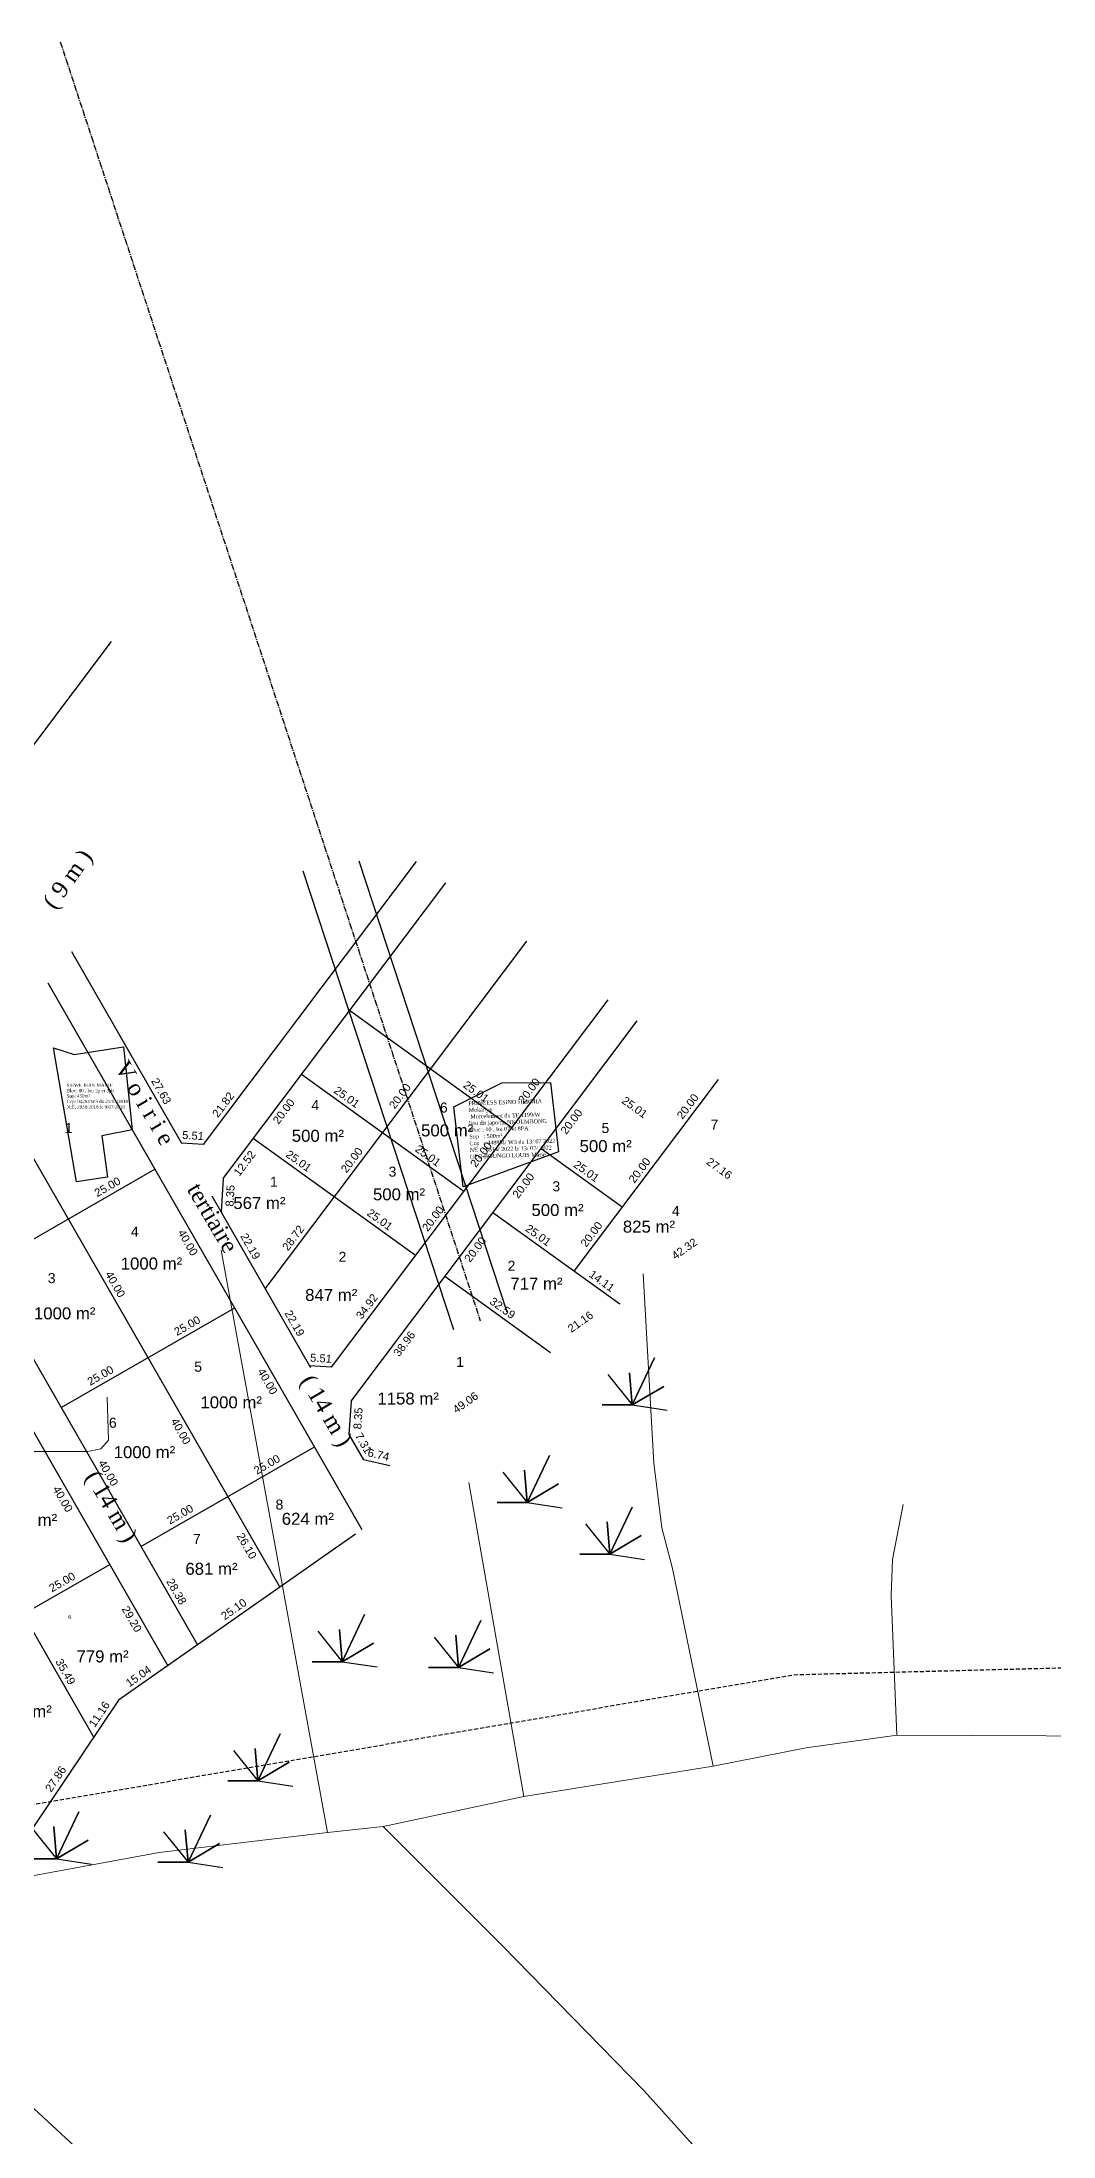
# Model space of a CAD drawing. Header units: millimetres. Extents: x 587399 to 927168, y 438565 to 1444955.
# Drawn here: x 590182 to 590434, y 444877 to 445400 of the extents above; entities that cross this region are included whole.
import ezdxf
from ezdxf.enums import TextEntityAlignment as Align

# ---------------------------------------------------------------- set-up
doc = ezdxf.new("R2010")
doc.units = ezdxf.units.MM
doc.header["$LTSCALE"] = 2
doc.linetypes.add('AXES2', pattern=[1.125, 0.75, -0.125, 0.125, -0.125])
doc.linetypes.add('DISCONTINU', pattern=[0.75, 0.5, -0.25])
for name, color, linetype in [('Axes', 10, 'AXES2'), ('Cotation Linéaire', 255, 'Continuous'), ('Cotation Surface', 7, 'Continuous'), ('Div_Cont', 1, 'Continuous'), ('EMPRISE', 7, 'Continuous'), ('end maj 26 02 2021', 7, 'Continuous'), ('MAJ NOV 2021', 7, 'Continuous'), ('Parcelle MAJ', 6, 'Continuous'), ('TF 13164 TF 13163 ET TF 45114 ANNULES', 250, 'Continuous')]:
    doc.layers.add(name, color=color, linetype=linetype)
doc.layers.add('Numérotation', color=6, linetype='Continuous', lineweight=9)
doc.layers.add('Roads_others', color=24, linetype='Continuous', lineweight=9)
doc.styles.get("Standard").update_dxf_attribs({"font": 'arial.ttf'})
doc.styles.add('Times 5.0', font='times.ttf', dxfattribs={"width": 0.99, "height": 2.5})

msp = doc.modelspace()

# ---------------------------------------------------------------- linework, layer by layer
at = {"color": 7}
for p, q in [((590090.949, 445106.838), (590199.005, 445250.452)), ((590090.949, 445106.838), (590199.005, 445250.452)), ((590222.051, 445124.736), (590275.255, 445195.447)), ((590222.051, 445124.736), (590275.255, 445195.447)), ((590226.928, 445116.247), (590282.555, 445190.18)), ((590226.928, 445116.247), (590282.555, 445190.18)), ((590189.028, 445172.996), (590216.555, 445125.076)), ((590189.028, 445172.996), (590216.555, 445125.076)), ((590237.466, 445088.672), (590302.834, 445175.551)), ((590237.466, 445088.672), (590302.834, 445175.551)), ((590183.143, 445165.173), (590261.618, 445028.559)), ((590183.143, 445165.173), (590261.618, 445028.559)), ((590254.017, 445069.088), (590323.113, 445160.922)), ((590254.017, 445069.088), (590323.113, 445160.922)), ((590258.893, 445060.6), (590330.414, 445155.655)), ((590258.893, 445060.6), (590330.414, 445155.655)), ((590164.303, 445147.779), (590241.075, 445014.13)), ((590164.303, 445147.779), (590241.075, 445014.13)), ((590314.619, 445093.082), (590350.693, 445141.026)), ((590314.619, 445093.082), (590350.693, 445141.026)), ((590222.051, 445124.736), (590216.555, 445125.076)), ((590222.051, 445124.736), (590216.555, 445125.076)), ((590150.444, 445121.715), (590220.533, 444999.7)), ((590150.444, 445121.715), (590220.533, 444999.7)), ((590166.549, 445093.679), (590209.905, 445118.584)), ((590166.549, 445093.679), (590209.905, 445118.584)), ((590226.928, 445116.247), (590226.412, 445107.916)), ((590226.928, 445116.247), (590226.412, 445107.916)), ((590144.559, 445113.892), (590213.138, 444994.506)), ((590144.559, 445113.892), (590213.138, 444994.506)), ((590224.095, 445111.95), (590248.52, 445069.428)), ((590224.095, 445111.95), (590248.52, 445069.428)), ((590186.473, 445058.994), (590229.829, 445083.899)), ((590186.473, 445058.994), (590229.829, 445083.899)), ((590137.067, 445076.743), (590194.593, 444976.598)), ((590137.067, 445076.743), (590194.593, 444976.598)), ((590254.017, 445069.088), (590248.52, 445069.428)), ((590248.52, 445069.428), (590248.746, 445069.036)), ((590254.017, 445069.088), (590248.52, 445069.428)), ((590248.52, 445069.428), (590248.746, 445069.036)), ((590323.081, 445067.273, 31), (590329.176, 445059.664, 31)), ((590329.176, 445059.664, 31), (590328.489, 445067.73, 31)), ((590328.489, 445067.73, 31), (590329.176, 445059.664, 31)), ((590329.176, 445059.664, 31), (590334.748, 445071.424, 31)), ((590334.748, 445071.424, 31), (590329.176, 445059.664, 31)), ((590329.176, 445059.664, 31), (590337.023, 445064.321, 31)), ((590337.023, 445064.321, 31), (590329.176, 445059.664, 31)), ((590258.893, 445060.6), (590258.378, 445052.269)), ((590258.893, 445060.6), (590258.378, 445052.269)), ((590329.176, 445059.664, 31), (590321.664, 445059.664, 31)), ((590321.664, 445059.664, 31), (590329.176, 445059.664, 31)), ((590329.176, 445059.664, 31), (590337.876, 445058.354, 31)), ((590258.378, 445052.269), (590262.021, 445045.926)), ((590258.378, 445052.269), (590262.021, 445045.926)), ((590206.397, 445024.309), (590249.753, 445049.214)), ((590206.397, 445024.309), (590249.753, 445049.214)), ((590302.922, 445035.282, 31), (590308.494, 445047.041, 31)), ((590308.494, 445047.041, 31), (590302.922, 445035.282, 31)), ((590268.603, 445044.465), (590262.021, 445045.926)), ((590268.603, 445044.465), (590262.021, 445045.926)), ((590296.827, 445042.89, 31), (590302.922, 445035.282, 31)), ((590302.922, 445035.282, 31), (590302.235, 445043.347, 31)), ((590302.235, 445043.347, 31), (590302.922, 445035.282, 31)), ((590302.922, 445035.282, 31), (590310.769, 445039.938, 31)), ((590310.769, 445039.938, 31), (590302.922, 445035.282, 31)), ((590302.922, 445035.282, 31), (590295.411, 445035.282, 31)), ((590295.411, 445035.282, 31), (590302.922, 445035.282, 31)), ((590302.922, 445035.282, 31), (590311.622, 445033.971, 31)), ((590323.557, 445022.373), (590322.87, 445030.438)), ((590322.87, 445030.438), (590323.557, 445022.373)), ((590323.557, 445022.373), (590329.128, 445034.132)), ((590329.128, 445034.132), (590323.557, 445022.373)), ((590259.981, 445027.409), (590200.828, 444985.858)), ((590259.981, 445027.409), (590200.828, 444985.858)), ((590317.462, 445029.981), (590323.557, 445022.373)), ((590323.557, 445022.373), (590331.403, 445027.029)), ((590331.403, 445027.029), (590323.557, 445022.373)), ((590323.557, 445022.373), (590316.045, 445022.373)), ((590316.045, 445022.373), (590323.557, 445022.373)), ((590323.557, 445022.373), (590332.256, 445021.063)), ((590155.237, 444994.921), (590198.593, 445019.826)), ((590155.237, 444994.921), (590198.593, 445019.826)), ((590256.691, 444995.511), (590262.263, 445007.27)), ((590262.263, 445007.27), (590256.691, 444995.511)), ((590285.764, 444994.058), (590291.336, 445005.818)), ((590291.336, 445005.818), (590285.764, 444994.058)), ((590250.596, 445003.119), (590256.691, 444995.511)), ((590256.691, 444995.511), (590256.004, 445003.577)), ((590256.004, 445003.577), (590256.691, 444995.511)), ((590256.691, 444995.511), (590264.538, 445000.167)), ((590264.538, 445000.167), (590256.691, 444995.511)), ((590279.669, 445001.667), (590285.764, 444994.058)), ((590285.764, 444994.058), (590285.077, 445002.124)), ((590285.077, 445002.124), (590285.764, 444994.058)), ((590256.691, 444995.511), (590249.18, 444995.511)), ((590249.18, 444995.511), (590256.691, 444995.511)), ((590256.691, 444995.511), (590265.391, 444994.201)), ((590285.764, 444994.058), (590278.252, 444994.058)), ((590278.252, 444994.058), (590285.764, 444994.058)), ((590285.764, 444994.058), (590293.611, 444998.715)), ((590293.611, 444998.715), (590285.764, 444994.058)), ((590285.764, 444994.058), (590294.464, 444992.748)), ((590200.828, 444985.858), (590167.822, 444936.834)), ((590200.828, 444985.858), (590167.822, 444936.834)), ((590229.521, 444973.352), (590235.616, 444965.744)), ((590235.616, 444965.744), (590234.929, 444973.809)), ((590234.929, 444973.809), (590235.616, 444965.744)), ((590235.616, 444965.744), (590241.187, 444977.503)), ((590241.187, 444977.503), (590235.616, 444965.744)), ((590235.616, 444965.744), (590243.462, 444970.4)), ((590243.462, 444970.4), (590235.616, 444965.744)), ((590235.616, 444965.744), (590228.104, 444965.744)), ((590228.104, 444965.744), (590235.616, 444965.744)), ((590235.616, 444965.744), (590244.315, 444964.434)), ((590185.331, 444946.251, 27), (590190.903, 444958.011, 27)), ((590190.903, 444958.011, 27), (590185.331, 444946.251, 27)), ((590218.171, 444945.416), (590223.743, 444957.175)), ((590223.743, 444957.175), (590218.171, 444945.416)), ((590179.236, 444953.86, 27), (590185.331, 444946.251, 27)), ((590185.331, 444946.251, 27), (590184.644, 444954.317, 27)), ((590184.644, 444954.317, 27), (590185.331, 444946.251, 27)), ((590212.077, 444953.024), (590218.171, 444945.416)), ((590218.171, 444945.416), (590217.484, 444953.481)), ((590217.484, 444953.481), (590218.171, 444945.416)), ((590185.331, 444946.251, 27), (590193.178, 444950.908, 27)), ((590193.178, 444950.908, 27), (590185.331, 444946.251, 27)), ((590218.171, 444945.416), (590226.018, 444950.072)), ((590226.018, 444950.072), (590218.171, 444945.416)), ((590185.331, 444946.251, 27), (590177.819, 444946.251, 27)), ((590177.819, 444946.251, 27), (590185.331, 444946.251, 27)), ((590185.331, 444946.251, 27), (590194.031, 444944.941, 27)), ((590218.171, 444945.416), (590210.66, 444945.416)), ((590210.66, 444945.416), (590218.171, 444945.416)), ((590218.171, 444945.416), (590226.871, 444944.105))]:
    msp.add_line(p, q, dxfattribs=at)
at = {"color": 7, "flags": 128}
msp.add_lwpolyline([(590284.539, 445134.145), (590296.587, 445140.152), (590308.719, 445140.282), (590310.769, 445122.959), (590286.932, 445114.159)], close=True, dxfattribs=at)
msp.add_lwpolyline([(590284.539, 445134.145), (590296.587, 445140.152), (590308.719, 445140.282), (590310.769, 445122.959), (590286.932, 445114.159)], close=True, dxfattribs=at)
at = {"layer": 'Axes'}
msp.add_line((590186.241, 445400.298), (590291.17, 445080.727), dxfattribs=at)
msp.add_line((590186.241, 445400.298), (590291.17, 445080.727), dxfattribs=at)
at = {"layer": 'Div_Cont', "color": 7}
for p, q in [((590299.064, 445128.959), (590258.506, 445158.217)), ((590299.064, 445128.959), (590258.506, 445158.217)), ((590287.04, 445112.978), (590246.482, 445142.236)), ((590287.04, 445112.978), (590246.482, 445142.236)), ((590275.015, 445096.996), (590234.457, 445126.254)), ((590275.015, 445096.996), (590234.457, 445126.254)), ((590326.644, 445109.063), (590306.365, 445123.692)), ((590326.644, 445109.063), (590306.365, 445123.692)), ((590326.062, 445084.827), (590294.34, 445107.711)), ((590326.062, 445084.827), (590294.34, 445107.711)), ((590308.746, 445072.663), (590282.316, 445091.729)), ((590308.746, 445072.663), (590282.316, 445091.729))]:
    msp.add_line(p, q, dxfattribs=at)
at = {"layer": 'EMPRISE'}
for p, q in [((590246.888, 445193.151), (590284.519, 445078.543)), ((590246.888, 445193.151), (590284.519, 445078.543)), ((590260.802, 445195.653), (590297.82, 445082.911)), ((590260.802, 445195.653), (590297.82, 445082.911))]:
    msp.add_line(p, q, dxfattribs=at)
at = {"layer": 'end maj 26 02 2021', "color": 150}
msp.add_lwpolyline([(590184.52, 445148.89), (590189.69, 445147.25), (590202.04, 445149.14), (590204.22, 445128.41), (590196.66, 445126.91), (590198.04, 445116.6), (590190.3, 445115.42)], close=True, dxfattribs=at)
msp.add_lwpolyline([(590184.52, 445148.89), (590189.69, 445147.25), (590202.04, 445149.14), (590204.22, 445128.41), (590196.66, 445126.91), (590198.04, 445116.6), (590190.3, 445115.42)], close=True, dxfattribs=at)
at = {"layer": 'Parcelle MAJ', "color": 6, "lineweight": 30, "flags": 128}
msp.add_lwpolyline([(590284.539, 445134.145), (590296.587, 445140.152), (590308.719, 445140.282), (590310.769, 445122.959), (590286.932, 445114.159)], close=True, dxfattribs=at)
at = {"layer": 'Roads_others'}
for p, q in [((590226.441, 445098.36), (590253.019, 444952.84)), ((590288.289, 445040.307), (590302.089, 444961.788))]:
    msp.add_line(p, q, dxfattribs=at)
for points in [[(590331.855, 445092.407), (590334.588, 445045.084), (590336.536, 445028.969), (590339.233, 445018.768), (590349.362, 444969.397)], [(590153.478, 445048.01), (590193.143, 445048.05), (590196.417, 445048.716), (590198.28, 445050.863), (590197.97, 445061.585)], [(590396.833, 445034.788), (590394.16, 445021.033), (590393.869, 445012.013), (590395.247, 444977.114)], [(590132.811, 444932.789), (590159.759, 444938.432), (590210.972, 444947.791), (590253.019, 444952.84), (590266.938, 444954.357), (590302.089, 444961.788), (590349.362, 444969.397), (590372.626, 444973.974), (590395.247, 444977.114), (590451.232, 444976.872), (590462.844, 444976.662), (590477.431, 444976.754), (590511.821, 444978.999), (590557.82, 444984.23), (590572.261, 444985.273), (590589.08, 444985.444), (590623.171, 444986.506), (590664.265, 444990.107), (590686.298, 444992.561), (590700.742, 444991.912)], [(590372.446, 444842.291), (590361.12, 444856.109), (590332.058, 444888.315), (590296.597, 444924.661), (590266.938, 444954.357)], [(590148.555, 444908.285), (590166.196, 444896.143), (590199.875, 444865.124), (590217.162, 444851.975), (590225.803, 444847.838), (590236.075, 444844.156), (590248.895, 444835.734), (590258.441, 444825.54), (590266.322, 444815.123), (590272.449, 444804.694)]]:
    msp.add_lwpolyline(points, dxfattribs=at)
at = {"layer": 'TF 13164 TF 13163 ET TF 45114 ANNULES', "linetype": 'DISCONTINU', "lineweight": -3, "flags": 128}
msp.add_lwpolyline([(591061.53, 445042.266), (591101.53, 444954.266), (591206.53, 444604.266), (591351.53, 444369.266), (591516.53, 444349.266), (591656.53, 444287.266), (591901.53, 444294.266), (592206.53, 444362.266), (592496.53, 444369.266), (592650.88, 444526.026), (592816.53, 444694.266), (593031.53, 444354.266), (593267.69, 444041.63), (593177.687, 443861.628), (592952.69, 443676.63), (592895.57, 443501.91), (592952.38, 443543.41), (593005.3, 443527.87), (593026.636, 443499.05), (593056.38, 443449.49), (593133.96, 443493.33), (593165.2, 443554.79), (593264.07, 443591.37), (593375.556, 443584.47), (593418.33, 443582.62), (593465.53, 443558.02), (593485.907, 443471.51), (593335.65, 443462.93), (593055.16, 443327.94), (593105.66, 443176.17), (593120.37, 443175.55), (593137, 443125.57), (593160.73, 443133.47), (593178.09, 443081.28), (593268.23, 443111.28), (593357.91, 442841.81), (593125.015, 442764.307), (592879.692, 442886.629), (592546.53, 442854.266), (592306.53, 442877.266), (592046.53, 442969.266), (591861.53, 443024.266), (591706.53, 443084.266), (591466.53, 443169.266), (591185.53, 443254.266), (590892.53, 443334.266), (590652.53, 443379.266), (590350.53, 443417.266), (590111.56, 443389.826), (590073.83, 443474.166), (590006.29, 443648.326), (589927.63, 443844.616), (590031.73, 444321.016), (590094.72, 444687.696), (590075.84, 444942.176), (590369.53, 444992.266), (590641.53, 444999.266), (590953.53, 445044.266), (591061.53, 445042.266)], dxfattribs=at)
msp.add_lwpolyline([(591061.53, 445042.266), (591101.53, 444954.266), (591206.53, 444604.266), (591351.53, 444369.266), (591516.53, 444349.266), (591656.53, 444287.266), (591901.53, 444294.266), (592206.53, 444362.266), (592496.53, 444369.266), (592650.88, 444526.026), (592816.53, 444694.266), (593031.53, 444354.266), (593267.69, 444041.63), (593177.687, 443861.628), (592952.69, 443676.63), (592895.57, 443501.91), (592952.38, 443543.41), (593005.3, 443527.87), (593026.636, 443499.05), (593056.38, 443449.49), (593133.96, 443493.33), (593165.2, 443554.79), (593264.07, 443591.37), (593375.556, 443584.47), (593418.33, 443582.62), (593465.53, 443558.02), (593485.907, 443471.51), (593335.65, 443462.93), (593055.16, 443327.94), (593105.66, 443176.17), (593120.37, 443175.55), (593137, 443125.57), (593160.73, 443133.47), (593178.09, 443081.28), (593268.23, 443111.28), (593357.91, 442841.81), (593125.015, 442764.307), (592879.692, 442886.629), (592546.53, 442854.266), (592306.53, 442877.266), (592046.53, 442969.266), (591861.53, 443024.266), (591706.53, 443084.266), (591466.53, 443169.266), (591185.53, 443254.266), (590892.53, 443334.266), (590652.53, 443379.266), (590350.53, 443417.266), (590111.56, 443389.826), (590073.83, 443474.166), (590006.29, 443648.326), (589927.63, 443844.616), (590031.73, 444321.016), (590094.72, 444687.696), (590075.84, 444942.176), (590369.53, 444992.266), (590641.53, 444999.266), (590953.53, 445044.266), (591061.53, 445042.266)], dxfattribs=at)

# ---------------------------------------------------------------- texts
at = {"layer": 'Cotation Linéaire', "color": 7, "style": 'Times 5.0', "width": 0.99}
for s, rotation, p in [('V o i r i e           tertiaire                       ( 9 m )', 54.40413, (590130.072, 445106.635, 38)), ('V o i r i e        tertiaire                        ( 14 m )', 300.56222, (590199.724, 445144.122, 38)), ('V o i r i e        tertiaire                        ( 14 m )', 300.56222, (590146.009, 445120.178, 38))]:
    msp.add_text(s, height=4.08661, rotation=rotation, dxfattribs=at).set_placement(p)
at = {"layer": 'Cotation Linéaire', "color": 7}
for s, rotation, p in [('27.63', 299.87437, (590210.619, 445137.599)), ('27.63', 299.87437, (590210.619, 445137.599)), ('25.01', 324.19367, (590289.563, 445137.158)), ('25.01', 324.19367, (590289.563, 445137.158)), ('20.00', 53.04195, (590304.205, 445137.605)), ('20.00', 53.04195, (590304.205, 445137.605)), ('21.82', 53.04195, (590227.74, 445134.111)), ('21.82', 53.04195, (590227.74, 445134.111)), ('25.01', 324.19367, (590257.259, 445135.806)), ('25.01', 324.19367, (590257.259, 445135.806)), ('20.00', 53.04195, (590271.901, 445136.253)), ('20.00', 53.04195, (590271.901, 445136.253)), ('25.01', 324.19367, (590329.167, 445133.244)), ('25.01', 324.19367, (590329.167, 445133.244)), ('20.00', 53.04195, (590343.809, 445133.691)), ('20.00', 53.04195, (590343.809, 445133.691)), ('5.51', 356.45816, (590219.371, 445125.995)), ('5.51', 356.45816, (590219.371, 445125.995)), ('20.00', 53.04195, (590292.18, 445121.624)), ('20.00', 53.04195, (590292.18, 445121.624)), ('25.01', 324.19367, (590245.235, 445119.824)), ('25.01', 324.19367, (590245.235, 445119.824)), ('20.00', 53.04195, (590259.877, 445120.272)), ('20.00', 53.04195, (590259.877, 445120.272)), ('25.01', 324.19367, (590277.538, 445121.177)), ('25.01', 324.19367, (590277.538, 445121.177)), ('25.01', 324.19367, (590317.142, 445117.262)), ('25.01', 324.19367, (590317.142, 445117.262)), ('20.00', 53.04195, (590331.784, 445117.71)), ('20.00', 53.04195, (590331.784, 445117.71)), ('27.16', 324.19367, (590350.32, 445117.984)), ('27.16', 324.19367, (590350.32, 445117.984)), ('25.00', 29.87469, (590198.523, 445113.303)), ('25.00', 29.87469, (590198.523, 445113.303)), ('20.00', 53.04195, (590280.156, 445105.643)), ('20.00', 53.04195, (590280.156, 445105.643)), ('28.72', 53.04195, (590245.229, 445100.804)), ('28.72', 53.04195, (590245.229, 445100.804)), ('25.01', 324.19367, (590265.514, 445105.195)), ('25.01', 324.19367, (590265.514, 445105.195)), ('25.01', 324.19367, (590305.118, 445101.281)), ('25.01', 324.19367, (590305.118, 445101.281)), ('20.00', 53.04195, (590319.76, 445101.728)), ('20.00', 53.04195, (590319.76, 445101.728)), ('22.19', 299.87437, (590232.885, 445098.838)), ('22.19', 299.87437, (590232.885, 445098.838)), ('42.32', 35.086, (590342.752, 445097.883)), ('42.32', 35.086, (590342.752, 445097.883)), ('40.00', 299.87437, (590199.135, 445089.332)), ('40.00', 299.87437, (590199.135, 445089.332)), ('14.11', 324.19367, (590320.979, 445089.839)), ('14.11', 324.19367, (590320.979, 445089.839)), ('22.19', 299.87437, (590243.939, 445079.594)), ('22.19', 299.87437, (590243.939, 445079.594)), ('34.92', 53.04195, (590263.644, 445083.698)), ('34.92', 53.04195, (590263.644, 445083.698)), ('32.59', 324.19367, (590296.169, 445083.081)), ('32.59', 324.19367, (590296.169, 445083.081)), ('21.16', 35.086, (590316.777, 445079.638)), ('21.16', 35.086, (590316.777, 445079.638)), ('25.00', 29.87469, (590218.447, 445078.619)), ('25.00', 29.87469, (590218.447, 445078.619)), ('5.51', 356.45816, (590251.336, 445070.347)), ('5.51', 356.45816, (590251.336, 445070.347)), ('25.00', 29.87469, (590196.769, 445066.166)), ('25.00', 29.87469, (590196.769, 445066.166)), ('49.06', 35.086, (590288.047, 445059.456)), ('49.06', 35.086, (590288.047, 445059.456)), ('7.31', 299.87437, (590261.145, 445049.641)), ('7.31', 299.87437, (590261.145, 445049.641)), ('25.00', 29.87469, (590238.371, 445043.934)), ('25.00', 29.87469, (590238.371, 445043.934)), ('25.00', 29.87469, (590238.371, 445043.934)), ('25.00', 29.87469, (590238.371, 445043.934)), ('6.74', 347.48019, (590265.548, 445046.26)), ('6.74', 347.48019, (590265.548, 445046.26)), ('40.00', 299.87437, (590197.381, 445042.195)), ('40.00', 299.87437, (590197.381, 445042.195)), ('40.00', 299.87437, (590197.381, 445042.195)), ('40.00', 299.87437, (590197.381, 445042.195)), ('40.00', 299.87437, (590197.381, 445042.195)), ('40.00', 299.87437, (590197.381, 445042.195)), ('25.00', 29.87469, (590216.693, 445031.481)), ('25.00', 29.87469, (590216.693, 445031.481)), ('25.00', 29.87469, (590187.211, 445014.546)), ('25.00', 29.87469, (590187.211, 445014.546)), ('25.00', 29.87469, (590187.211, 445014.546)), ('25.00', 29.87469, (590187.211, 445014.546)), ('25.00', 29.87469, (590187.211, 445014.546)), ('25.00', 29.87469, (590187.211, 445014.546)), ('28.38', 299.87437, (590214.411, 445012.548)), ('28.38', 299.87437, (590214.411, 445012.548)), ('28.38', 299.87437, (590214.411, 445012.548)), ('28.38', 299.87437, (590214.411, 445012.548)), ('25.10', 35.08546, (590230.177, 445007.808)), ('25.10', 35.08546, (590230.177, 445007.808)), ('25.10', 35.08546, (590230.177, 445007.808)), ('25.10', 35.08546, (590230.177, 445007.808)), ('35.49', 299.87437, (590186.7, 444992.529)), ('35.49', 299.87437, (590186.7, 444992.529)), ('15.04', 35.08546, (590206.356, 444991.075)), ('15.04', 35.08546, (590206.356, 444991.075)), ('11.16', 56.04911, (590196.805, 444981.837)), ('11.16', 56.04911, (590196.805, 444981.837)), ('27.86', 56.04911, (590185.91, 444965.654)), ('27.86', 56.04911, (590185.91, 444965.654))]:
    msp.add_text(s, height=2, rotation=rotation, dxfattribs=at).set_placement(p, align=Align.CENTER)
for s, rotation, p in [('20.00', 53.04195, (590241.268, 445133.644)), ('20.00', 53.04195, (590241.268, 445133.644)), ('20.00', 53.04195, (590313.176, 445131.082)), ('20.00', 53.04195, (590313.176, 445131.082)), ('12.52', 53.04195, (590231.491, 445120.649)), ('12.52', 53.04195, (590231.491, 445120.649)), ('8.35', 86.45816, (590227.668, 445112.02)), ('8.35', 86.45816, (590227.668, 445112.02)), ('20.00', 53.04195, (590301.152, 445115.1)), ('20.00', 53.04195, (590301.152, 445115.1)), ('40.00', 299.87437, (590219, 445100.743)), ('40.00', 299.87437, (590219, 445100.743)), ('40.00', 299.87437, (590219, 445100.743)), ('40.00', 299.87437, (590219, 445100.743)), ('40.00', 299.87437, (590219, 445100.743)), ('40.00', 299.87437, (590219, 445100.743)), ('20.00', 53.04195, (590289.127, 445099.119)), ('20.00', 53.04195, (590289.127, 445099.119)), ('38.96', 53.04195, (590271.403, 445075.563)), ('38.96', 53.04195, (590271.403, 445075.563)), ('40.00', 299.87437, (590238.924, 445066.058)), ('40.00', 299.87437, (590238.924, 445066.058)), ('40.00', 299.87437, (590238.924, 445066.058)), ('40.00', 299.87437, (590238.924, 445066.058)), ('8.35', 86.45816, (590259.634, 445056.372)), ('8.35', 86.45816, (590259.634, 445056.372)), ('40.00', 299.87437, (590217.246, 445053.606)), ('40.00', 299.87437, (590217.246, 445053.606)), ('40.00', 299.87437, (590187.764, 445036.67)), ('40.00', 299.87437, (590187.764, 445036.67)), ('40.00', 299.87437, (590187.764, 445036.67)), ('40.00', 299.87437, (590187.764, 445036.67)), ('40.00', 299.87437, (590187.764, 445036.67)), ('40.00', 299.87437, (590187.764, 445036.67)), ('26.10', 299.87437, (590233.708, 445024.948)), ('26.10', 299.87437, (590233.708, 445024.948)), ('26.10', 299.87437, (590233.708, 445024.948)), ('26.10', 299.87437, (590233.708, 445024.948)), ('29.20', 299.87437, (590204.998, 445006.668)), ('29.20', 299.87437, (590204.998, 445006.668))]:
    msp.add_text(s, height=2, rotation=rotation, dxfattribs=at).set_placement(p, align=Align.TOP_CENTER)
at = {"layer": 'Cotation Surface', "color": 7}
for s, p in [('500 m²', (590282.912, 445128.283)), ('500 m²', (590282.912, 445128.283)), ('500 m²', (590250.609, 445126.93)), ('500 m²', (590250.609, 445126.93)), ('500 m²', (590322.517, 445124.369)), ('500 m²', (590322.517, 445124.369)), ('567 m²', (590236, 445110.143)), ('567 m²', (590236, 445110.143)), ('500 m²', (590270.888, 445112.301)), ('500 m²', (590270.888, 445112.301)), ('500 m²', (590310.492, 445108.387)), ('500 m²', (590310.492, 445108.387)), ('825 m²', (590333.338, 445104.234)), ('825 m²', (590333.338, 445104.234)), ('1000 m²', (590209.028, 445095.015)), ('1000 m²', (590209.028, 445095.015)), ('847 m²', (590253.951, 445087.162)), ('847 m²', (590253.951, 445087.162)), ('717 m²', (590305.217, 445090.002)), ('717 m²', (590305.217, 445090.002)), ('1000 m²', (590187.35, 445082.562)), ('1000 m²', (590187.35, 445082.562)), ('1000 m²', (590228.952, 445060.33)), ('1000 m²', (590228.952, 445060.33)), ('1158 m²', (590273.159, 445061.275)), ('1158 m²', (590273.159, 445061.275)), ('1000 m²', (590207.274, 445047.878)), ('1000 m²', (590207.274, 445047.878)), ('1000 m²', (590177.792, 445030.942)), ('1000 m²', (590177.792, 445030.942)), ('624 m²', (590248.1, 445031.215)), ('624 m²', (590248.1, 445031.215)), ('681 m²', (590224.02, 445018.725)), ('681 m²', (590224.02, 445018.725)), ('779 m²', (590196.813, 444996.832)), ('779 m²', (590196.813, 444996.832)), ('1041 m²', (590176.445, 444983.096)), ('1041 m²', (590176.445, 444983.096))]:
    msp.add_text(s, height=3, rotation=0.00002, dxfattribs=at).set_placement(p, align=Align.MIDDLE_CENTER)
at = {"layer": 'end maj 26 02 2021', "insert": (590187.839, 445139.995), "char_height": 0.81587, "attachment_point": 1}
msp.add_mtext_dynamic_manual_height_columns('{\\fTimes New Roman|b0|i0|c0|p18;SIEWE JEAN MARIE\\PBloc: 80 , lot: 2p et 3pb\\PSup: 450m²\\PCcp: 042M/W3 du 25/05/2018\\PN:E, 2058/2018 le 9/07/2018}', width=82.09876, gutter_width=12.5, heights=[33.231], dxfattribs=at)
msp.add_mtext_dynamic_manual_height_columns('{\\fTimes New Roman|b0|i0|c0|p18;SIEWE JEAN MARIE\\PBloc: 80 , lot: 2p et 3pb\\PSup: 450m²\\PCcp: 042M/W3 du 25/05/2018\\PN:E, 2058/2018 le 9/07/2018}', width=82.09876, gutter_width=12.5, heights=[33.231], dxfattribs=at)
at = {"layer": 'MAJ NOV 2021', "insert": (590288.19, 445135.557), "char_height": 1, "width": 21.35784, "attachment_point": 1, "rotation": 1.69063}
for s in ['{\\fTimes New Roman|b0|i0|c0|p18;PRINCESS ESINO HERMIA Mokanya \\P \\C1;Morcelement du TF 1199/W\\Plieu dit japoma NKOLMBONG\\fTimes New Roman|b0|i1|c0|p18;\\P\\fTimes New Roman|b0|i0|c0|p18;\\C256;Bloc : 10 , lot 07 et 8PA\\PSup   : 500m²\\PCcp   : 4488M/ W3 du 13/ 07 2022\\PNE   : 8514/ 2022 le 13/ 07/ 2022\\P\\C1;GEO BOUNGO LOUIS Marie}', '{\\fTimes New Roman|b0|i0|c0|p18;PRINCESS ESINO HERMIA Mokanya \\P \\fTimes New Roman|b0|i1|c0|p18;\\C1;Morcelement du TF 1199/W\\Plieu dit japoma NKOLMBONG\\P\\fTimes New Roman|b0|i0|c0|p18;\\C256;Bloc : 10 , lot 07 et 8PA\\PSup   : 500m²\\PCcp   : 4488M/ W3 du 13/ 07 2022\\PNE   : 8514/ 2022 le 13/ 07/ 2022\\P\\C1;GEO \\C256;BOUNGO LOUIS Marie}', '{\\fTimes New Roman|b0|i0|c0|p18;PRINCESS ESINO HERMIA Mokanya \\P \\fTimes New Roman|b0|i1|c0|p18;\\C1;Morcelement du TF 1199/W\\Plieu dit japoma NKOLMBONG\\P\\fTimes New Roman|b0|i0|c0|p18;\\C256;Bloc : 10 , lot 07 et 8PA\\PSup   : 500m²\\PCcp   : 4488M/ W3 du 13/ 07 2022\\PNE   : 8514/ 2022 le 13/ 07/ 2022\\P\\C1;GEO \\C256;BOUNGO LOUIS Marie}']:
    msp.add_mtext(s, dxfattribs=at)
at = {"layer": 'Numérotation', "color": 7}
for s, height, p in [('4', 2.5, (590249.942, 445134.597)), ('4', 2.5, (590249.942, 445134.597)), ('6', 2.5, (590282.08, 445133.995)), ('6', 2.5, (590282.08, 445133.995)), ('1', 2.5, (590188.339, 445128.867)), ('1', 2.5, (590188.339, 445128.867)), ('5', 2.5, (590322.448, 445128.866)), ('5', 2.5, (590322.448, 445128.866)), ('7', 2.5, (590349.688, 445129.721)), ('7', 2.5, (590349.688, 445129.721)), ('1', 2.5, (590239.629, 445115.446)), ('1', 2.5, (590239.629, 445115.446)), ('3', 2.5, (590269.257, 445117.965)), ('3', 2.5, (590269.257, 445117.965)), ('3', 2.5, (590310.171, 445114.31)), ('3', 2.5, (590310.171, 445114.31)), ('4', 2.5, (590340.048, 445108.179)), ('4', 2.5, (590340.048, 445108.179)), ('4', 2.5, (590204.863, 445102.976)), ('4', 2.5, (590204.863, 445102.976)), ('2', 2.5, (590256.748, 445096.715)), ('2', 2.5, (590256.748, 445096.715)), ('2', 2.5, (590298.983, 445094.457)), ('2', 2.5, (590298.983, 445094.457)), ('3', 2.5, (590184.091, 445091.368)), ('3', 2.5, (590184.091, 445091.368)), ('5', 2.5, (590220.691, 445069.206)), ('5', 2.5, (590220.691, 445069.206)), ('1', 2.5, (590286.124, 445070.432)), ('1', 2.5, (590286.124, 445070.432)), ('6', 2.5, (590199.374, 445055.229)), ('6', 2.5, (590199.374, 445055.229)), ('8', 2.5, (590241.007, 445034.777)), ('8', 2.5, (590241.007, 445034.777)), ('7', 2.5, (590220.389, 445026.197)), ('7', 2.5, (590220.389, 445026.197)), ('6', 1, (590188.602, 445006.698)), ('6', 1, (590188.602, 445006.698))]:
    msp.add_text(s, height=height, dxfattribs=at).set_placement(p, align=Align.MIDDLE)

doc.saveas('drawing.dxf')
